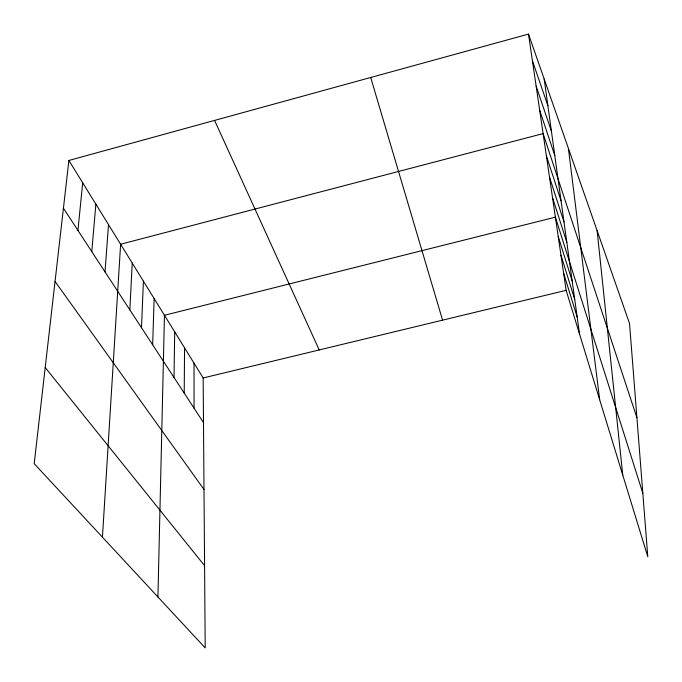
<?xml version="1.0" encoding="UTF-8"?>
<svg xmlns="http://www.w3.org/2000/svg" width="682" height="682" viewBox="0 0 682 682"><rect width="100%" height="100%" fill="white"/><g stroke="black" fill="none" stroke-linecap="round" stroke-linejoin="round"><path stroke-width="1.02" d="M184.225 393.13L184.541 347.811M174.021 377.504L174.694 331.861M157.926 596.963L164.464 315.28L555.387 217.166L642.819 493.222M152.657 344.811L154.141 298.554M141.489 327.701L143.408 281.172M129.844 309.875L132.24 263.082M102.445 537.186L120.62 244.25L543.111 133.595L636.911 417.725M105.028 271.888L108.506 224.625M91.78 251.615L95.872 204.157M77.936 230.422L82.684 182.785M68.899 160.458L34.202 463.666L205.205 647.9L203.159 377.973L68.899 160.458L528.499 34.1L629.537 323.507L647.798 556.759L566.128 290.327L528.499 34.1M203.159 377.973L566.128 290.327M45.2 367.53L204.583 565.676M55.054 281.47L204.003 489.48M63.435 208.223L203.492 422.618M214.566 120.407L319.227 349.943M532.412 60.715L547.893 105.77M536.137 86.111L551.423 131.225M539.701 110.382L554.781 155.505M546.376 155.828L561.064 200.84M549.504 177.124L564.005 222.025M552.505 197.55L566.819 242.315M558.234 236.56L572.172 280.958M560.971 255.196L574.721 299.381M563.605 273.098L577.177 317.053M370.701 77.484L442.575 320.156M544.185 79.035L579.529 334.027M568.404 148.403L599.674 399.746M597.125 230.661L622.751 475.03M194.02 363.174L194.046 408.16"/></g></svg>
